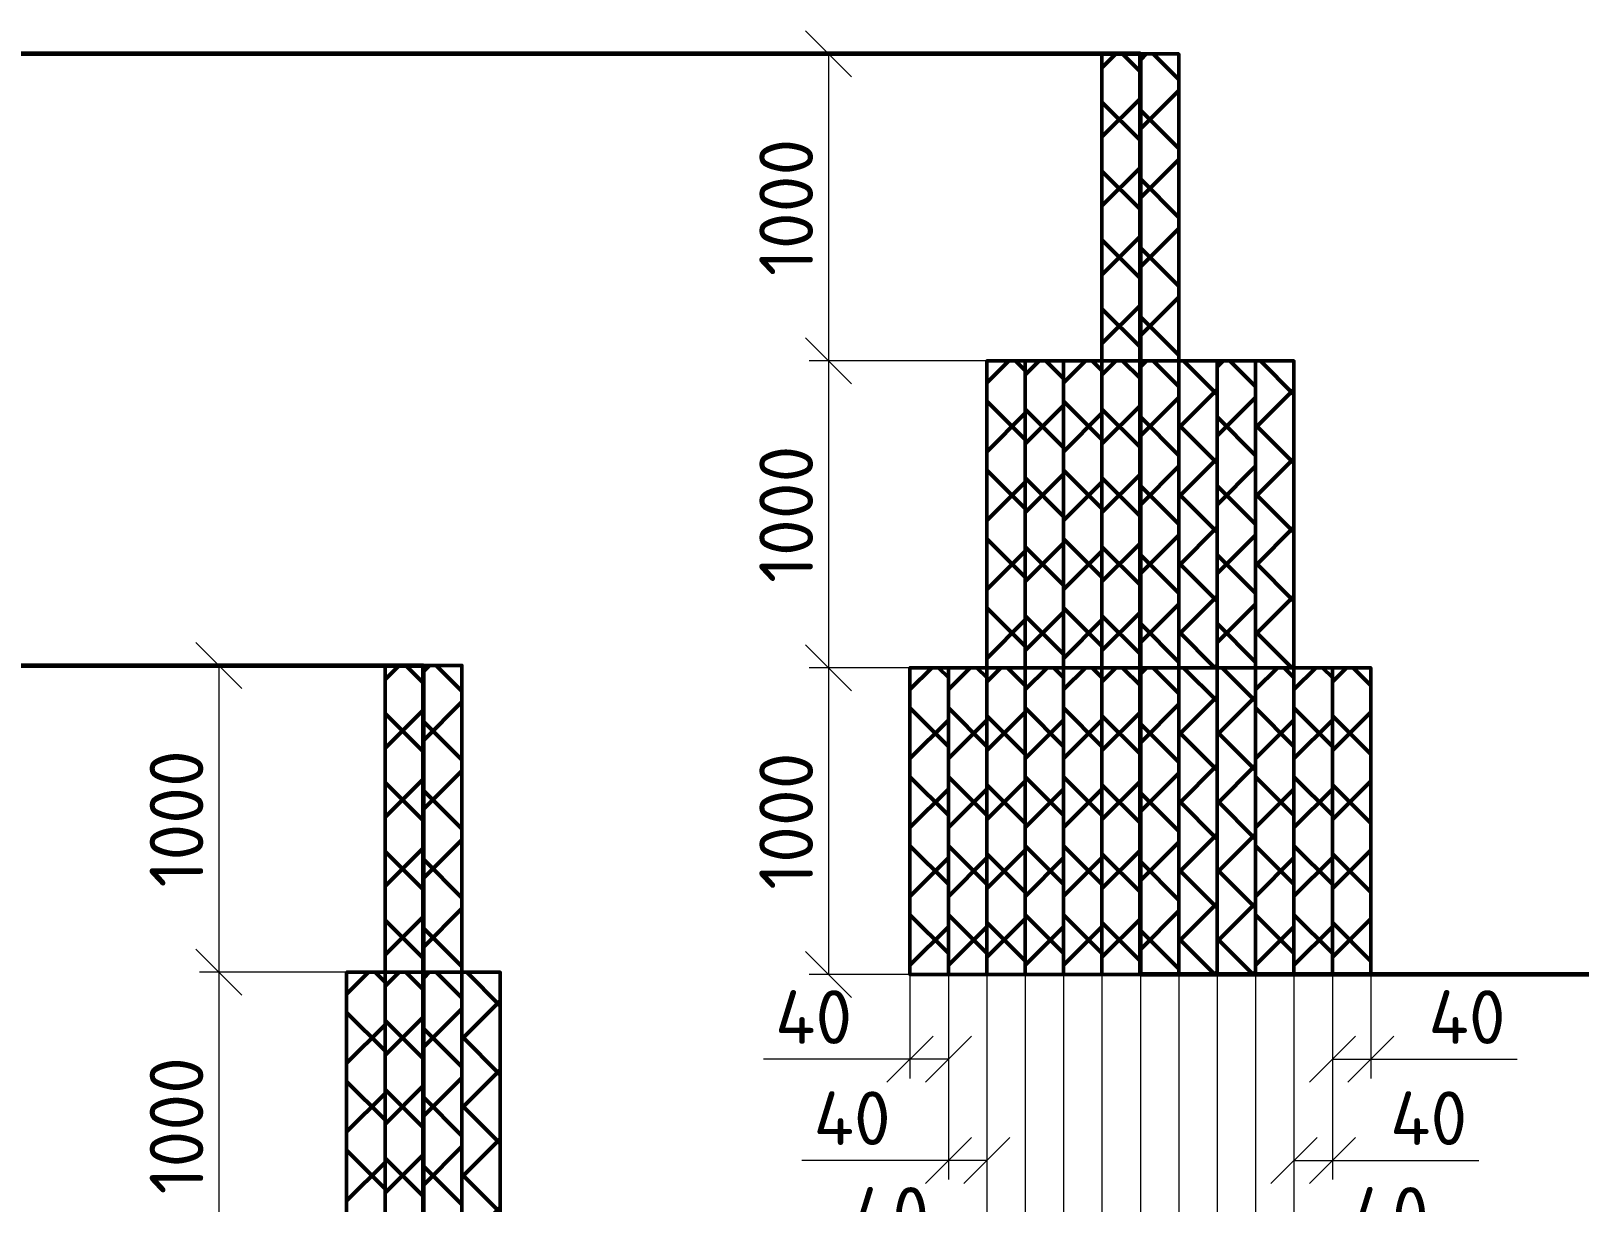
# Model space of a CAD drawing. Header units: millimetres. Extents: x 1990 to 7549, y 397 to 3825.
# Drawn here: x 5591.5 to 5692.4, y 1735 to 1811.4 of the extents above; entities that cross this region are included whole.
import ezdxf

# ---------------------------------------------------------------- set-up
doc = ezdxf.new("R2010")
doc.units = ezdxf.units.MM
doc.layers.add('12  Размер', color=7, linetype='Continuous', lineweight=20)
doc.layers.add('линии', color=250, linetype='Continuous', lineweight=50)
doc.styles.add('-ISOCPEUR-', font='isocpeur.TTF')
doc.styles.add('GOST', font='gost.shx', dxfattribs={"oblique": 15})
doc.dimstyles.new('М 1 к 20', dxfattribs={"dimtxt": 3.5, "dimasz": 3, "dimexe": 1.25, "dimexo": 0, "dimgap": 1, "dimtad": 1, "dimdec": 0, "dimlfac": 20, "dimzin": 0, "dimdsep": 46, "dimtxsty": 'GOST', "dimblk": 'OBLIQUE', "dimcen": 5, "dimclrd": 256, "dimclre": 256, "dimclrt": 256, "dimazin": 2, "dimtfac": 1, "dimtdec": 0, "dimtmove": 0, "dimatfit": 3, "dimldrblk": 'NONE', "dimfxl": 1.25, "dimtolj": 1, "dimtzin": 0, "dimlwd": -1, "dimlwe": -1, "dimarcsym": 2})
pattern_1 = [(45, (-1587.1078, 8002.3727), (-2.245064, 2.245064), []), (135, (-1587.1078, 8002.3727), (-2.245064, -2.245064), [])]
pattern_2 = [(45, (-1584.6046, 8002.3727), (-2.245064, 2.245064), []), (135, (-1584.6046, 8002.3727), (-2.245064, -2.245064), [])]
pattern_3 = [(45, (-1589.611, 8002.3727), (-2.245064, 2.245064), []), (135, (-1589.611, 8002.3727), (-2.245064, -2.245064), [])]
pattern_4 = [(45, (-1592.114, 8002.3727), (-2.245064, 2.245064), []), (135, (-1592.114, 8002.3727), (-2.245064, -2.245064), [])]
pattern_5 = [(45, (-1569.5856, 8002.3727), (-2.245064, 2.245064), []), (135, (-1569.5856, 8002.3727), (-2.245064, -2.245064), [])]

# ---------------------------------------------------------------- blocks, each defined once
blk = doc.blocks.new('_Oblique')
at = {"color": 0, "linetype": 'ByBlock', "lineweight": -2}
blk.add_line((-0.5, -0.5), (0.5, 0.5), dxfattribs=at)
blk = doc.blocks.new('*D92')
at = {"layer": '12  Размер', "transparency": 16777216}
for p, q in [((5614.09, 1750.01), (5602.51, 1750.01)), ((5603.76, 1750.01), (5603.76, 1730.01)), ((5611.58, 1730.01), (5602.51, 1730.01))]:
    blk.add_line(p, q, dxfattribs=at)
at = {"layer": 'Defpoints', "color": 0, "linetype": 'ByBlock', "lineweight": 35, "transparency": 16777216}
for p in [(5614.09, 1750.01), (5603.76, 1730.01), (5611.58, 1730.01)]:
    blk.add_point(p, dxfattribs=at)
at = {"layer": '12  Размер', "linetype": 'ByBlock', "transparency": 16777216, "xscale": 3, "yscale": 3, "zscale": 3}
for p, rotation in [((5603.76, 1750.01), 90), ((5603.76, 1730.01), 270)]:
    blk.add_blockref('_Oblique', p, dxfattribs=dict(at, rotation=rotation))
at = {"layer": '12  Размер', "linetype": 'ByBlock', "transparency": 16777216, "insert": (5601.01, 1740.01), "char_height": 3.5, "attachment_point": 5, "rotation": 90, "style": '-ISOCPEUR-'}
blk.add_mtext('\\A1;1000', dxfattribs=at)
blk = doc.blocks.new('_None')
blk = doc.blocks.new('*D93')
at = {"layer": '12  Размер', "transparency": 16777216}
for p, q in [((5611.58, 1770.01), (5602.51, 1770.01)), ((5603.76, 1770.01), (5603.76, 1750.01)), ((5614.09, 1750.01), (5602.51, 1750.01))]:
    blk.add_line(p, q, dxfattribs=at)
at = {"layer": 'Defpoints', "color": 0, "linetype": 'ByBlock', "lineweight": 35, "transparency": 16777216}
for p in [(5611.58, 1770.01), (5603.76, 1750.01), (5614.09, 1750.01)]:
    blk.add_point(p, dxfattribs=at)
at = {"layer": '12  Размер', "linetype": 'ByBlock', "transparency": 16777216, "xscale": 3, "yscale": 3, "zscale": 3}
for p, rotation in [((5603.76, 1770.01), 90), ((5603.76, 1750.01), 270)]:
    blk.add_blockref('_Oblique', p, dxfattribs=dict(at, rotation=rotation))
at = {"layer": '12  Размер', "linetype": 'ByBlock', "transparency": 16777216, "insert": (5601.01, 1760.01), "char_height": 3.5, "attachment_point": 5, "rotation": 90, "style": '-ISOCPEUR-'}
blk.add_mtext('\\A1;1000', dxfattribs=at)
blk = doc.blocks.new('*D146')
at = {"layer": '12  Размер', "transparency": 16777216}
for p, q in [((5648.82, 1769.86), (5642.25, 1769.86)), ((5643.5, 1769.86), (5643.5, 1749.86)), ((5648.82, 1749.86), (5642.25, 1749.86))]:
    blk.add_line(p, q, dxfattribs=at)
at = {"layer": 'Defpoints', "color": 0, "linetype": 'ByBlock', "lineweight": 35, "transparency": 16777216}
for p in [(5648.82, 1769.86), (5643.5, 1749.86), (5648.82, 1749.86)]:
    blk.add_point(p, dxfattribs=at)
at = {"layer": '12  Размер', "linetype": 'ByBlock', "transparency": 16777216, "xscale": 3, "yscale": 3, "zscale": 3}
for p, rotation in [((5643.5, 1769.86), 90), ((5643.5, 1749.86), 270)]:
    blk.add_blockref('_Oblique', p, dxfattribs=dict(at, rotation=rotation))
at = {"layer": '12  Размер', "linetype": 'ByBlock', "transparency": 16777216, "insert": (5640.75, 1759.86), "char_height": 3.5, "attachment_point": 5, "rotation": 90, "style": '-ISOCPEUR-'}
blk.add_mtext('\\A1;1000', dxfattribs=at)
blk = doc.blocks.new('*D147')
at = {"layer": '12  Размер', "transparency": 16777216}
for p, q in [((5653.82, 1789.86), (5642.25, 1789.86)), ((5643.5, 1789.86), (5643.5, 1769.86)), ((5651.32, 1769.86), (5642.25, 1769.86))]:
    blk.add_line(p, q, dxfattribs=at)
at = {"layer": 'Defpoints', "color": 0, "linetype": 'ByBlock', "lineweight": 35, "transparency": 16777216}
for p in [(5653.82, 1789.86), (5643.5, 1769.86), (5651.32, 1769.86)]:
    blk.add_point(p, dxfattribs=at)
at = {"layer": '12  Размер', "linetype": 'ByBlock', "transparency": 16777216, "xscale": 3, "yscale": 3, "zscale": 3}
for p, rotation in [((5643.5, 1789.86), 90), ((5643.5, 1769.86), 270)]:
    blk.add_blockref('_Oblique', p, dxfattribs=dict(at, rotation=rotation))
at = {"layer": '12  Размер', "linetype": 'ByBlock', "transparency": 16777216, "insert": (5640.75, 1779.86), "char_height": 3.5, "attachment_point": 5, "rotation": 90, "style": '-ISOCPEUR-'}
blk.add_mtext('\\A1;1000', dxfattribs=at)
blk = doc.blocks.new('*D148')
at = {"layer": '12  Размер', "transparency": 16777216}
for p, q in [((5651.32, 1809.86), (5642.25, 1809.86)), ((5643.5, 1809.86), (5643.5, 1789.86)), ((5653.82, 1789.86), (5642.25, 1789.86))]:
    blk.add_line(p, q, dxfattribs=at)
at = {"layer": 'Defpoints', "color": 0, "linetype": 'ByBlock', "lineweight": 35, "transparency": 16777216}
for p in [(5651.32, 1809.86), (5643.5, 1789.86), (5653.82, 1789.86)]:
    blk.add_point(p, dxfattribs=at)
at = {"layer": '12  Размер', "linetype": 'ByBlock', "transparency": 16777216, "xscale": 3, "yscale": 3, "zscale": 3}
for p, rotation in [((5643.5, 1809.86), 90), ((5643.5, 1789.86), 270)]:
    blk.add_blockref('_Oblique', p, dxfattribs=dict(at, rotation=rotation))
at = {"layer": '12  Размер', "linetype": 'ByBlock', "transparency": 16777216, "insert": (5640.75, 1799.86), "char_height": 3.5, "attachment_point": 5, "rotation": 90, "style": '-ISOCPEUR-'}
blk.add_mtext('\\A1;1000', dxfattribs=at)
blk = doc.blocks.new('*D155')
at = {"layer": '12  Размер', "transparency": 16777216}
for p, q in [((5666.34, 1749.86), (5666.34, 1717.49)), ((5668.84, 1734.34), (5668.84, 1717.49)), ((5666.34, 1718.74), (5668.84, 1718.74)), ((5668.84, 1718.74), (5678.39, 1718.74))]:
    blk.add_line(p, q, dxfattribs=at)
at = {"layer": 'Defpoints', "color": 0, "linetype": 'ByBlock', "lineweight": 35, "transparency": 16777216}
for p in [(5666.34, 1749.86), (5668.84, 1734.34), (5668.84, 1718.74)]:
    blk.add_point(p, dxfattribs=at)
at = {"layer": '12  Размер', "linetype": 'ByBlock', "transparency": 16777216, "xscale": 3, "yscale": 3, "zscale": 3, "rotation": 180}
blk.add_blockref('_Oblique', (5666.34, 1718.74), dxfattribs=at)
at = {"layer": '12  Размер', "linetype": 'ByBlock', "transparency": 16777216, "xscale": 3, "yscale": 3, "zscale": 3}
blk.add_blockref('_Oblique', (5668.84, 1718.74), dxfattribs=at)
at = {"layer": '12  Размер', "linetype": 'ByBlock', "transparency": 16777216, "insert": (5675.12, 1721.49), "char_height": 3.5, "attachment_point": 5, "style": '-ISOCPEUR-'}
blk.add_mtext('\\A1;40', dxfattribs=at)
blk = doc.blocks.new('*D156')
at = {"layer": '12  Размер', "transparency": 16777216}
for p, q in [((5668.84, 1749.86), (5668.84, 1723.78)), ((5671.35, 1734.34), (5671.35, 1723.78)), ((5668.84, 1725.03), (5671.35, 1725.03)), ((5671.35, 1725.03), (5680.9, 1725.03))]:
    blk.add_line(p, q, dxfattribs=at)
at = {"layer": 'Defpoints', "color": 0, "linetype": 'ByBlock', "lineweight": 35, "transparency": 16777216}
for p in [(5668.84, 1749.86), (5671.35, 1734.34), (5671.35, 1725.03)]:
    blk.add_point(p, dxfattribs=at)
at = {"layer": '12  Размер', "linetype": 'ByBlock', "transparency": 16777216, "xscale": 3, "yscale": 3, "zscale": 3, "rotation": 180}
blk.add_blockref('_Oblique', (5668.84, 1725.03), dxfattribs=at)
at = {"layer": '12  Размер', "linetype": 'ByBlock', "transparency": 16777216, "xscale": 3, "yscale": 3, "zscale": 3}
blk.add_blockref('_Oblique', (5671.35, 1725.03), dxfattribs=at)
at = {"layer": '12  Размер', "linetype": 'ByBlock', "transparency": 16777216, "insert": (5677.62, 1727.78), "char_height": 3.5, "attachment_point": 5, "style": '-ISOCPEUR-'}
blk.add_mtext('\\A1;40', dxfattribs=at)
blk = doc.blocks.new('*D157')
at = {"layer": '12  Размер', "transparency": 16777216}
for p, q in [((5671.35, 1749.86), (5671.35, 1730.26)), ((5673.85, 1749.86), (5673.85, 1730.26)), ((5671.35, 1731.51), (5673.85, 1731.51)), ((5673.85, 1731.51), (5683.4, 1731.51))]:
    blk.add_line(p, q, dxfattribs=at)
at = {"layer": 'Defpoints', "color": 0, "linetype": 'ByBlock', "lineweight": 35, "transparency": 16777216}
for p in [(5671.35, 1749.86), (5673.85, 1749.86), (5671.35, 1731.51)]:
    blk.add_point(p, dxfattribs=at)
at = {"layer": '12  Размер', "linetype": 'ByBlock', "transparency": 16777216, "xscale": 3, "yscale": 3, "zscale": 3, "rotation": 180}
blk.add_blockref('_Oblique', (5671.35, 1731.51), dxfattribs=at)
at = {"layer": '12  Размер', "linetype": 'ByBlock', "transparency": 16777216, "xscale": 3, "yscale": 3, "zscale": 3}
blk.add_blockref('_Oblique', (5673.85, 1731.51), dxfattribs=at)
at = {"layer": '12  Размер', "linetype": 'ByBlock', "transparency": 16777216, "insert": (5680.12, 1734.26), "char_height": 3.5, "attachment_point": 5, "style": '-ISOCPEUR-'}
blk.add_mtext('\\A1;40', dxfattribs=at)
blk = doc.blocks.new('*D158')
at = {"layer": '12  Размер', "transparency": 16777216}
for p, q in [((5676.35, 1749.86), (5676.35, 1743.09)), ((5678.85, 1749.86), (5678.85, 1743.09)), ((5676.35, 1744.34), (5678.85, 1744.34)), ((5678.85, 1744.34), (5688.4, 1744.34))]:
    blk.add_line(p, q, dxfattribs=at)
at = {"layer": 'Defpoints', "color": 0, "linetype": 'ByBlock', "lineweight": 35, "transparency": 16777216}
for p in [(5676.35, 1749.86), (5678.85, 1749.86), (5676.35, 1744.34)]:
    blk.add_point(p, dxfattribs=at)
at = {"layer": '12  Размер', "linetype": 'ByBlock', "transparency": 16777216, "xscale": 3, "yscale": 3, "zscale": 3, "rotation": 180}
blk.add_blockref('_Oblique', (5676.35, 1744.34), dxfattribs=at)
at = {"layer": '12  Размер', "linetype": 'ByBlock', "transparency": 16777216, "xscale": 3, "yscale": 3, "zscale": 3}
blk.add_blockref('_Oblique', (5678.85, 1744.34), dxfattribs=at)
at = {"layer": '12  Размер', "linetype": 'ByBlock', "transparency": 16777216, "insert": (5685.13, 1747.09), "char_height": 3.5, "attachment_point": 5, "style": '-ISOCPEUR-'}
blk.add_mtext('\\A1;40', dxfattribs=at)
blk = doc.blocks.new('*D159')
at = {"layer": '12  Размер', "transparency": 16777216}
for p, q in [((5673.85, 1743.27), (5673.85, 1736.5)), ((5676.35, 1743.09), (5676.35, 1736.5)), ((5673.85, 1737.75), (5676.35, 1737.75)), ((5676.35, 1737.75), (5685.9, 1737.75))]:
    blk.add_line(p, q, dxfattribs=at)
at = {"layer": 'Defpoints', "color": 0, "linetype": 'ByBlock', "lineweight": 35, "transparency": 16777216}
for p in [(5673.85, 1743.27), (5676.35, 1743.09), (5673.85, 1737.75)]:
    blk.add_point(p, dxfattribs=at)
at = {"layer": '12  Размер', "linetype": 'ByBlock', "transparency": 16777216, "xscale": 3, "yscale": 3, "zscale": 3, "rotation": 180}
blk.add_blockref('_Oblique', (5673.85, 1737.75), dxfattribs=at)
at = {"layer": '12  Размер', "linetype": 'ByBlock', "transparency": 16777216, "xscale": 3, "yscale": 3, "zscale": 3}
blk.add_blockref('_Oblique', (5676.35, 1737.75), dxfattribs=at)
at = {"layer": '12  Размер', "linetype": 'ByBlock', "transparency": 16777216, "insert": (5682.63, 1740.5), "char_height": 3.5, "attachment_point": 5, "style": '-ISOCPEUR-'}
blk.add_mtext('\\A1;40', dxfattribs=at)
blk = doc.blocks.new('*D160')
at = {"layer": '12  Размер', "transparency": 16777216}
for p, q in [((5663.84, 1749.86), (5663.84, 1712.16)), ((5666.34, 1749.86), (5666.34, 1712.16)), ((5663.84, 1713.41), (5666.34, 1713.41)), ((5666.34, 1713.41), (5676.68, 1713.41))]:
    blk.add_line(p, q, dxfattribs=at)
at = {"layer": 'Defpoints', "color": 0, "linetype": 'ByBlock', "lineweight": 35, "transparency": 16777216}
for p in [(5663.84, 1749.86), (5666.34, 1749.86), (5663.84, 1713.41)]:
    blk.add_point(p, dxfattribs=at)
at = {"layer": '12  Размер', "linetype": 'ByBlock', "transparency": 16777216, "xscale": 3, "yscale": 3, "zscale": 3, "rotation": 180}
blk.add_blockref('_Oblique', (5663.84, 1713.41), dxfattribs=at)
at = {"layer": '12  Размер', "linetype": 'ByBlock', "transparency": 16777216, "xscale": 3, "yscale": 3, "zscale": 3}
blk.add_blockref('_Oblique', (5666.34, 1713.41), dxfattribs=at)
at = {"layer": '12  Размер', "linetype": 'ByBlock', "transparency": 16777216, "insert": (5673.41, 1716.16), "char_height": 3.5, "attachment_point": 5, "style": '-ISOCPEUR-'}
blk.add_mtext('\\A1;40', dxfattribs=at)
blk = doc.blocks.new('*D149')
at = {"layer": '12  Размер', "transparency": 16777216}
for p, q in [((5661.33, 1749.86), (5661.33, 1717.49)), ((5658.83, 1734.34), (5658.83, 1717.49)), ((5658.83, 1718.74), (5649.28, 1718.74)), ((5661.33, 1718.74), (5658.83, 1718.74))]:
    blk.add_line(p, q, dxfattribs=at)
at = {"layer": 'Defpoints', "color": 0, "linetype": 'ByBlock', "lineweight": 35, "transparency": 16777216}
for p in [(5661.33, 1749.86), (5658.83, 1734.34), (5658.83, 1718.74)]:
    blk.add_point(p, dxfattribs=at)
at = {"layer": '12  Размер', "linetype": 'ByBlock', "transparency": 16777216, "xscale": 3, "yscale": 3, "zscale": 3, "rotation": 180}
blk.add_blockref('_Oblique', (5658.83, 1718.74), dxfattribs=at)
at = {"layer": '12  Размер', "linetype": 'ByBlock', "transparency": 16777216, "xscale": 3, "yscale": 3, "zscale": 3}
blk.add_blockref('_Oblique', (5661.33, 1718.74), dxfattribs=at)
at = {"layer": '12  Размер', "linetype": 'ByBlock', "transparency": 16777216, "insert": (5652.55, 1721.49), "char_height": 3.5, "attachment_point": 5, "style": '-ISOCPEUR-'}
blk.add_mtext('\\A1;40', dxfattribs=at)
blk = doc.blocks.new('*D150')
at = {"layer": '12  Размер', "transparency": 16777216}
for p, q in [((5658.83, 1749.86), (5658.83, 1723.78)), ((5656.33, 1734.34), (5656.33, 1723.78)), ((5656.33, 1725.03), (5646.78, 1725.03)), ((5658.83, 1725.03), (5656.33, 1725.03))]:
    blk.add_line(p, q, dxfattribs=at)
at = {"layer": 'Defpoints', "color": 0, "linetype": 'ByBlock', "lineweight": 35, "transparency": 16777216}
for p in [(5658.83, 1749.86), (5656.33, 1734.34), (5656.33, 1725.03)]:
    blk.add_point(p, dxfattribs=at)
at = {"layer": '12  Размер', "linetype": 'ByBlock', "transparency": 16777216, "xscale": 3, "yscale": 3, "zscale": 3, "rotation": 180}
blk.add_blockref('_Oblique', (5656.33, 1725.03), dxfattribs=at)
at = {"layer": '12  Размер', "linetype": 'ByBlock', "transparency": 16777216, "xscale": 3, "yscale": 3, "zscale": 3}
blk.add_blockref('_Oblique', (5658.83, 1725.03), dxfattribs=at)
at = {"layer": '12  Размер', "linetype": 'ByBlock', "transparency": 16777216, "insert": (5650.05, 1727.78), "char_height": 3.5, "attachment_point": 5, "style": '-ISOCPEUR-'}
blk.add_mtext('\\A1;40', dxfattribs=at)
blk = doc.blocks.new('*D151')
at = {"layer": '12  Размер', "transparency": 16777216}
for p, q in [((5653.82, 1749.86), (5653.82, 1730.26)), ((5656.33, 1749.86), (5656.33, 1730.26)), ((5653.82, 1731.51), (5644.27, 1731.51)), ((5656.33, 1731.51), (5653.82, 1731.51))]:
    blk.add_line(p, q, dxfattribs=at)
at = {"layer": 'Defpoints', "color": 0, "linetype": 'ByBlock', "lineweight": 35, "transparency": 16777216}
for p in [(5653.82, 1749.86), (5656.33, 1749.86), (5656.33, 1731.51)]:
    blk.add_point(p, dxfattribs=at)
at = {"layer": '12  Размер', "linetype": 'ByBlock', "transparency": 16777216, "xscale": 3, "yscale": 3, "zscale": 3, "rotation": 180}
blk.add_blockref('_Oblique', (5653.82, 1731.51), dxfattribs=at)
at = {"layer": '12  Размер', "linetype": 'ByBlock', "transparency": 16777216, "xscale": 3, "yscale": 3, "zscale": 3}
blk.add_blockref('_Oblique', (5656.33, 1731.51), dxfattribs=at)
at = {"layer": '12  Размер', "linetype": 'ByBlock', "transparency": 16777216, "insert": (5647.55, 1734.26), "char_height": 3.5, "attachment_point": 5, "style": '-ISOCPEUR-'}
blk.add_mtext('\\A1;40', dxfattribs=at)
blk = doc.blocks.new('*D152')
at = {"layer": '12  Размер', "transparency": 16777216}
for p, q in [((5648.82, 1749.86), (5648.82, 1743.09)), ((5651.32, 1749.86), (5651.32, 1743.09)), ((5648.82, 1744.34), (5639.27, 1744.34)), ((5651.32, 1744.34), (5648.82, 1744.34))]:
    blk.add_line(p, q, dxfattribs=at)
at = {"layer": 'Defpoints', "color": 0, "linetype": 'ByBlock', "lineweight": 35, "transparency": 16777216}
for p in [(5648.82, 1749.86), (5651.32, 1749.86), (5651.32, 1744.34)]:
    blk.add_point(p, dxfattribs=at)
at = {"layer": '12  Размер', "linetype": 'ByBlock', "transparency": 16777216, "xscale": 3, "yscale": 3, "zscale": 3, "rotation": 180}
blk.add_blockref('_Oblique', (5648.82, 1744.34), dxfattribs=at)
at = {"layer": '12  Размер', "linetype": 'ByBlock', "transparency": 16777216, "xscale": 3, "yscale": 3, "zscale": 3}
blk.add_blockref('_Oblique', (5651.32, 1744.34), dxfattribs=at)
at = {"layer": '12  Размер', "linetype": 'ByBlock', "transparency": 16777216, "insert": (5642.54, 1747.09), "char_height": 3.5, "attachment_point": 5, "style": '-ISOCPEUR-'}
blk.add_mtext('\\A1;40', dxfattribs=at)
blk = doc.blocks.new('*D153')
at = {"layer": '12  Размер', "transparency": 16777216}
for p, q in [((5651.32, 1743.09), (5651.32, 1736.5)), ((5653.82, 1743.27), (5653.82, 1736.5)), ((5651.32, 1737.75), (5641.77, 1737.75)), ((5653.82, 1737.75), (5651.32, 1737.75))]:
    blk.add_line(p, q, dxfattribs=at)
at = {"layer": 'Defpoints', "color": 0, "linetype": 'ByBlock', "lineweight": 35, "transparency": 16777216}
for p in [(5651.32, 1743.09), (5653.82, 1743.27), (5653.82, 1737.75)]:
    blk.add_point(p, dxfattribs=at)
at = {"layer": '12  Размер', "linetype": 'ByBlock', "transparency": 16777216, "xscale": 3, "yscale": 3, "zscale": 3, "rotation": 180}
blk.add_blockref('_Oblique', (5651.32, 1737.75), dxfattribs=at)
at = {"layer": '12  Размер', "linetype": 'ByBlock', "transparency": 16777216, "xscale": 3, "yscale": 3, "zscale": 3}
blk.add_blockref('_Oblique', (5653.82, 1737.75), dxfattribs=at)
at = {"layer": '12  Размер', "linetype": 'ByBlock', "transparency": 16777216, "insert": (5645.05, 1740.5), "char_height": 3.5, "attachment_point": 5, "style": '-ISOCPEUR-'}
blk.add_mtext('\\A1;40', dxfattribs=at)
blk = doc.blocks.new('*D154')
at = {"layer": '12  Размер', "transparency": 16777216}
for p, q in [((5661.33, 1749.86), (5661.33, 1712.16)), ((5663.84, 1749.86), (5663.84, 1712.16)), ((5661.33, 1713.41), (5650.99, 1713.41)), ((5663.84, 1713.41), (5661.33, 1713.41))]:
    blk.add_line(p, q, dxfattribs=at)
at = {"layer": 'Defpoints', "color": 0, "linetype": 'ByBlock', "lineweight": 35, "transparency": 16777216}
for p in [(5661.33, 1749.86), (5663.84, 1749.86), (5663.84, 1713.41)]:
    blk.add_point(p, dxfattribs=at)
at = {"layer": '12  Размер', "linetype": 'ByBlock', "transparency": 16777216, "xscale": 3, "yscale": 3, "zscale": 3, "rotation": 180}
blk.add_blockref('_Oblique', (5661.33, 1713.41), dxfattribs=at)
at = {"layer": '12  Размер', "linetype": 'ByBlock', "transparency": 16777216, "xscale": 3, "yscale": 3, "zscale": 3}
blk.add_blockref('_Oblique', (5663.84, 1713.41), dxfattribs=at)
at = {"layer": '12  Размер', "linetype": 'ByBlock', "transparency": 16777216, "insert": (5654.26, 1716.16), "char_height": 3.5, "attachment_point": 5, "style": '-ISOCPEUR-'}
blk.add_mtext('\\A1;40', dxfattribs=at)

msp = doc.modelspace()

# ---------------------------------------------------------------- hatches: boundary and pattern name
at = {"layer": 'линии', "lineweight": 50, "true_color": 0x000000}
h = msp.add_hatch(dxfattribs=at)
h.set_pattern_fill('ANSI37', color=18)
h.set_pattern_definition([(45, (-1584.6046, 8042.3727), (-2.245064, 2.245064), []), (135, (-1584.6046, 8042.3727), (-2.245064, -2.245064), [])])
h.paths.add_polyline_path([(5661.333, 1809.859), (5663.836, 1809.859), (5663.836, 1789.859), (5661.333, 1789.859)])
h = msp.add_hatch(dxfattribs=at)
h.set_pattern_fill('ANSI37', color=18)
h.set_pattern_definition([(45, (-1587.1078, 8042.3727), (-2.245064, 2.245064), []), (135, (-1587.1078, 8042.3727), (-2.245064, -2.245064), [])])
h.paths.add_polyline_path([(5663.836, 1809.859), (5666.339, 1809.859), (5666.339, 1789.859), (5663.836, 1789.859)])
h = msp.add_hatch(dxfattribs=at)
h.set_pattern_fill('ANSI37', color=18)
h.set_pattern_definition([(45, (-1587.1078, 8022.3727), (-2.245064, 2.245064), []), (135, (-1587.1078, 8022.3727), (-2.245064, -2.245064), [])])
h.paths.add_polyline_path([(5653.823, 1789.859), (5656.326, 1789.859), (5656.326, 1769.859), (5653.823, 1769.859)])
h = msp.add_hatch(dxfattribs=at)
h.set_pattern_fill('ANSI37', color=18)
h.set_pattern_definition([(45, (-1589.611, 8022.3727), (-2.245064, 2.245064), []), (135, (-1589.611, 8022.3727), (-2.245064, -2.245064), [])])
h.paths.add_polyline_path([(5656.326, 1789.859), (5658.83, 1789.859), (5658.83, 1769.859), (5656.326, 1769.859)])
h = msp.add_hatch(dxfattribs=at)
h.set_pattern_fill('ANSI37', color=18)
h.set_pattern_definition([(45, (-1582.1014, 8022.3727), (-2.245064, 2.245064), []), (135, (-1582.1014, 8022.3727), (-2.245064, -2.245064), [])])
h.paths.add_polyline_path([(5658.83, 1789.859), (5661.333, 1789.859), (5661.333, 1769.859), (5658.83, 1769.859)])
h = msp.add_hatch(dxfattribs=at)
h.set_pattern_fill('ANSI37', color=18)
h.set_pattern_definition([(45, (-1584.6046, 8022.3727), (-2.245064, 2.245064), []), (135, (-1584.6046, 8022.3727), (-2.245064, -2.245064), [])])
h.paths.add_polyline_path([(5661.333, 1789.859), (5663.836, 1789.859), (5663.836, 1769.859), (5661.333, 1769.859)])
h = msp.add_hatch(dxfattribs=at)
h.set_pattern_fill('ANSI37', color=18)
h.set_pattern_definition([(45, (-1587.1078, 8022.3727), (-2.245064, 2.245064), []), (135, (-1587.1078, 8022.3727), (-2.245064, -2.245064), [])])
h.paths.add_polyline_path([(5663.836, 1789.859), (5666.339, 1789.859), (5666.339, 1769.859), (5663.836, 1769.859)])
h = msp.add_hatch(dxfattribs=at)
h.set_pattern_fill('ANSI37', color=18)
h.set_pattern_definition([(45, (-1589.611, 8022.3727), (-2.245064, 2.245064), []), (135, (-1589.611, 8022.3727), (-2.245064, -2.245064), [])])
h.paths.add_polyline_path([(5666.339, 1789.859), (5668.842, 1789.859), (5668.842, 1769.859), (5666.339, 1769.859)])
h = msp.add_hatch(dxfattribs=at)
h.set_pattern_fill('ANSI37', color=18)
h.set_pattern_definition([(45, (-1582.1014, 8022.3727), (-2.245064, 2.245064), []), (135, (-1582.1014, 8022.3727), (-2.245064, -2.245064), [])])
h.paths.add_polyline_path([(5668.842, 1789.859), (5671.345, 1789.859), (5671.345, 1769.859), (5668.842, 1769.859)])
h = msp.add_hatch(dxfattribs=at)
h.set_pattern_fill('ANSI37', color=18)
h.set_pattern_definition([(45, (-1584.6046, 8022.3727), (-2.245064, 2.245064), []), (135, (-1584.6046, 8022.3727), (-2.245064, -2.245064), [])])
h.paths.add_polyline_path([(5671.345, 1789.859), (5673.849, 1789.859), (5673.849, 1769.859), (5671.345, 1769.859)])
h = msp.add_hatch(dxfattribs=at)
h.set_pattern_fill('ANSI37', color=18)
h.set_pattern_definition([(45, (-1631.335, 8002.5247), (-2.245064, 2.245064), []), (135, (-1631.335, 8002.5247), (-2.245064, -2.245064), [])])
h.paths.add_polyline_path([(5614.602, 1770.011), (5617.105, 1770.011), (5617.105, 1750.011), (5614.602, 1750.011)])
h = msp.add_hatch(dxfattribs=at)
h.set_pattern_fill('ANSI37', color=18)
h.set_pattern_definition([(45, (-1633.8383, 8002.5247), (-2.245064, 2.245064), []), (135, (-1633.8383, 8002.5247), (-2.245064, -2.245064), [])])
h.paths.add_polyline_path([(5617.105, 1770.011), (5619.609, 1770.011), (5619.609, 1750.011), (5617.105, 1750.011)])
h = msp.add_hatch(dxfattribs=at)
h.set_pattern_fill('ANSI37', color=18)
h.set_pattern_definition(pattern_4)
h.paths.add_polyline_path([(5648.817, 1769.859), (5651.32, 1769.859), (5651.32, 1749.859), (5648.817, 1749.859)])
h = msp.add_hatch(dxfattribs=at)
h.set_pattern_fill('ANSI37', color=18)
h.set_pattern_definition(pattern_3)
h.paths.add_polyline_path([(5651.32, 1769.859), (5653.823, 1769.859), (5653.823, 1749.859), (5651.32, 1749.859)])
h = msp.add_hatch(dxfattribs=at)
h.set_pattern_fill('ANSI37', color=18)
h.set_pattern_definition(pattern_4)
h.paths.add_polyline_path([(5653.823, 1769.859), (5656.326, 1769.859), (5656.326, 1749.859), (5653.823, 1749.859)])
h = msp.add_hatch(dxfattribs=at)
h.set_pattern_fill('ANSI37', color=18)
h.set_pattern_definition(pattern_2)
h.paths.add_polyline_path([(5656.326, 1769.859), (5658.83, 1769.859), (5658.83, 1749.859), (5656.326, 1749.859)])
h = msp.add_hatch(dxfattribs=at)
h.set_pattern_fill('ANSI37', color=18)
h.set_pattern_definition([(45, (-1582.1014, 8002.3727), (-2.245064, 2.245064), []), (135, (-1582.1014, 8002.3727), (-2.245064, -2.245064), [])])
h.paths.add_polyline_path([(5658.83, 1769.859), (5661.333, 1769.859), (5661.333, 1749.859), (5658.83, 1749.859)])
h = msp.add_hatch(dxfattribs=at)
h.set_pattern_fill('ANSI37', color=18)
h.set_pattern_definition(pattern_2)
h.paths.add_polyline_path([(5661.333, 1769.859), (5663.836, 1769.859), (5663.836, 1749.859), (5661.333, 1749.859)])
h = msp.add_hatch(dxfattribs=at)
h.set_pattern_fill('ANSI37', color=18)
h.set_pattern_definition(pattern_1)
h.paths.add_polyline_path([(5663.836, 1769.859), (5666.339, 1769.859), (5666.339, 1749.859), (5663.836, 1749.859)])
h = msp.add_hatch(dxfattribs=at)
h.set_pattern_fill('ANSI37', color=18)
h.set_pattern_definition(pattern_3)
h.paths.add_polyline_path([(5666.339, 1769.859), (5668.842, 1769.859), (5668.842, 1749.859), (5666.339, 1749.859)])
h = msp.add_hatch(dxfattribs=at)
h.set_pattern_fill('ANSI37', color=18)
h.set_pattern_definition(pattern_1)
h.paths.add_polyline_path([(5668.842, 1769.859), (5671.345, 1769.859), (5671.345, 1749.859), (5668.842, 1749.859)])
h = msp.add_hatch(dxfattribs=at)
h.set_pattern_fill('ANSI37', color=18)
h.set_pattern_definition(pattern_5)
h.paths.add_polyline_path([(5671.345, 1769.859), (5673.849, 1769.859), (5673.849, 1749.859), (5671.345, 1749.859)])
h = msp.add_hatch(dxfattribs=at)
h.set_pattern_fill('ANSI37', color=18)
h.set_pattern_definition([(45, (-1567.0824, 8002.3727), (-2.245064, 2.245064), []), (135, (-1567.0824, 8002.3727), (-2.245064, -2.245064), [])])
h.paths.add_polyline_path([(5673.849, 1769.859), (5676.352, 1769.859), (5676.352, 1749.859), (5673.849, 1749.859)])
h = msp.add_hatch(dxfattribs=at)
h.set_pattern_fill('ANSI37', color=18)
h.set_pattern_definition(pattern_5)
h.paths.add_polyline_path([(5676.352, 1769.859), (5678.855, 1769.859), (5678.855, 1749.859), (5676.352, 1749.859)])
h = msp.add_hatch(dxfattribs=at)
h.set_pattern_fill('ANSI37', color=18)
h.set_pattern_definition([(45, (-1628.832, 7982.5247), (-2.245064, 2.245064), []), (135, (-1628.832, 7982.5247), (-2.245064, -2.245064), [])])
h.paths.add_polyline_path([(5612.099, 1750.011), (5614.602, 1750.011), (5614.602, 1730.011), (5612.099, 1730.011)])
h = msp.add_hatch(dxfattribs=at)
h.set_pattern_fill('ANSI37', color=18)
h.set_pattern_definition([(45, (-1631.335, 7982.5247), (-2.245064, 2.245064), []), (135, (-1631.335, 7982.5247), (-2.245064, -2.245064), [])])
h.paths.add_polyline_path([(5614.602, 1750.011), (5617.105, 1750.011), (5617.105, 1730.011), (5614.602, 1730.011)])
h = msp.add_hatch(dxfattribs=at)
h.set_pattern_fill('ANSI37', color=18)
h.set_pattern_definition([(45, (-1633.8383, 7982.5247), (-2.245064, 2.245064), []), (135, (-1633.8383, 7982.5247), (-2.245064, -2.245064), [])])
h.paths.add_polyline_path([(5617.105, 1750.011), (5619.609, 1750.011), (5619.609, 1730.011), (5617.105, 1730.011)])
h = msp.add_hatch(dxfattribs=at)
h.set_pattern_fill('ANSI37', color=18)
h.set_pattern_definition([(45, (-1636.3415, 7982.5247), (-2.245064, 2.245064), []), (135, (-1636.3415, 7982.5247), (-2.245064, -2.245064), [])])
h.paths.add_polyline_path([(5619.609, 1750.011), (5622.112, 1750.011), (5622.112, 1730.011), (5619.609, 1730.011)])

# ---------------------------------------------------------------- linework, layer by layer
at = {"lineweight": 60}
for p, q in [((5663.836, 1809.859), (5523.945, 1809.859)), ((5663.836, 1749.859), (5663.836, 1809.859)), ((5568.478, 1770.011), (5617.105, 1770.011)), ((5617.105, 1710.011), (5617.105, 1770.011)), ((5705.186, 1749.859), (5663.836, 1749.859))]:
    msp.add_line(p, q, dxfattribs=at)
for p, q in [((5656.326, 1789.859), (5656.326, 1769.859)), ((5661.333, 1789.859), (5661.333, 1769.859)), ((5648.817, 1769.859), (5648.817, 1749.859)), ((5651.32, 1769.859), (5651.32, 1749.859)), ((5653.823, 1769.859), (5653.823, 1749.859)), ((5656.326, 1769.859), (5656.326, 1749.859)), ((5658.83, 1769.859), (5658.83, 1749.859)), ((5661.333, 1769.859), (5661.333, 1749.859)), ((5673.849, 1769.859), (5673.849, 1749.859)), ((5676.352, 1769.859), (5676.352, 1749.859)), ((5614.602, 1750.011), (5614.602, 1730.011))]:
    msp.add_line(p, q)
at = {"layer": 'линии', "color": 18, "lineweight": 50, "true_color": 0x000000}
for points in [[(5663.836, 1789.859), (5661.333, 1789.859), (5661.333, 1809.859), (5663.836, 1809.859)], [(5666.339, 1789.859), (5663.836, 1789.859), (5663.836, 1809.859), (5666.339, 1809.859)], [(5656.326, 1769.859), (5653.823, 1769.859), (5653.823, 1789.859), (5656.326, 1789.859)], [(5658.83, 1769.859), (5656.326, 1769.859), (5656.326, 1789.859), (5658.83, 1789.859)], [(5661.333, 1769.859), (5658.83, 1769.859), (5658.83, 1789.859), (5661.333, 1789.859)], [(5663.836, 1769.859), (5661.333, 1769.859), (5661.333, 1789.859), (5663.836, 1789.859)], [(5666.339, 1769.859), (5663.836, 1769.859), (5663.836, 1789.859), (5666.339, 1789.859)], [(5668.842, 1769.859), (5666.339, 1769.859), (5666.339, 1789.859), (5668.842, 1789.859)], [(5671.345, 1769.859), (5668.842, 1769.859), (5668.842, 1789.859), (5671.345, 1789.859)], [(5673.849, 1769.859), (5671.345, 1769.859), (5671.345, 1789.859), (5673.849, 1789.859)], [(5617.105, 1750.011), (5614.602, 1750.011), (5614.602, 1770.011), (5617.105, 1770.011)], [(5619.609, 1750.011), (5617.105, 1750.011), (5617.105, 1770.011), (5619.609, 1770.011)], [(5651.32, 1749.859), (5648.817, 1749.859), (5648.817, 1769.859), (5651.32, 1769.859)], [(5653.823, 1749.859), (5651.32, 1749.859), (5651.32, 1769.859), (5653.823, 1769.859)], [(5656.326, 1749.859), (5653.823, 1749.859), (5653.823, 1769.859), (5656.326, 1769.859)], [(5658.83, 1749.859), (5656.326, 1749.859), (5656.326, 1769.859), (5658.83, 1769.859)], [(5661.333, 1749.859), (5658.83, 1749.859), (5658.83, 1769.859), (5661.333, 1769.859)], [(5663.836, 1749.859), (5661.333, 1749.859), (5661.333, 1769.859), (5663.836, 1769.859)], [(5666.339, 1749.859), (5663.836, 1749.859), (5663.836, 1769.859), (5666.339, 1769.859)], [(5668.842, 1749.859), (5666.339, 1749.859), (5666.339, 1769.859), (5668.842, 1769.859)], [(5671.345, 1749.859), (5668.842, 1749.859), (5668.842, 1769.859), (5671.345, 1769.859)], [(5673.849, 1749.859), (5671.345, 1749.859), (5671.345, 1769.859), (5673.849, 1769.859)], [(5676.352, 1749.859), (5673.849, 1749.859), (5673.849, 1769.859), (5676.352, 1769.859)], [(5678.855, 1749.859), (5676.352, 1749.859), (5676.352, 1769.859), (5678.855, 1769.859)], [(5614.602, 1730.011), (5612.099, 1730.011), (5612.099, 1750.011), (5614.602, 1750.011)], [(5617.105, 1730.011), (5614.602, 1730.011), (5614.602, 1750.011), (5617.105, 1750.011)], [(5619.609, 1730.011), (5617.105, 1730.011), (5617.105, 1750.011), (5619.609, 1750.011)], [(5622.112, 1730.011), (5619.609, 1730.011), (5619.609, 1750.011), (5622.112, 1750.011)]]:
    msp.add_lwpolyline(points, close=True, dxfattribs=at)

# ---------------------------------------------------------------- dimensions: what is measured, and where the dimension line sits
at = {"layer": '12  Размер', "linetype": 'ByBlock'}
for base, p1, p2, angle, text, picture, middle in [((5643.498, 1789.859), (5651.32, 1809.859), (5653.823, 1789.859), 90, '1000', '*D148', (5640.748, 1799.859)), ((5643.498, 1769.859), (5653.823, 1789.859), (5651.32, 1769.859), 90, '1000', '*D147', (5640.748, 1779.859)), ((5603.763, 1750.011), (5611.585, 1770.011), (5614.088, 1750.011), 90, '1000', '*D93', (5601.013, 1760.011)), ((5643.498, 1749.859), (5648.817, 1769.859), (5648.817, 1749.859), 90, '1000', '*D146', (5640.748, 1759.859)), ((5603.763, 1730.011), (5614.088, 1750.011), (5611.585, 1730.011), 90, '1000', '*D92', (5601.013, 1740.011)), ((5656.326, 1725.029), (5658.83, 1749.859), (5656.326, 1734.336), 180, '40', '*D150', (5650.051, 1727.779)), ((5668.842, 1718.745), (5666.339, 1749.859), (5668.842, 1734.336), 180, '40', '*D155', (5675.117, 1721.495))]:
    dim = msp.add_linear_dim(base=base, p1=p1, p2=p2, angle=angle, text=text, dimstyle='М 1 к 20', override={"dimtxsty": '-ISOCPEUR-'}, dxfattribs=at)
    dim.commit()
    dim.dimension.update_dxf_attribs({"geometry": picture, "text_midpoint": middle})
for base, p1, p2, angle, picture, middle, dimtype in [((5651.32, 1744.344), (5648.817, 1749.859), (5651.32, 1749.859), 180, '*D152', (5642.542, 1744.344), 160), ((5656.326, 1731.509), (5653.823, 1749.859), (5656.326, 1749.859), 180, '*D151', (5647.548, 1731.509), 160), ((5663.836, 1713.413), (5661.333, 1749.859), (5663.836, 1749.859), 0, '*D154', (5654.264, 1713.413), 161), ((5663.836, 1713.413), (5666.339, 1749.859), (5663.836, 1749.859), 180, '*D160', (5673.408, 1713.413), 161), ((5653.823, 1737.75), (5651.32, 1743.094), (5653.823, 1743.265), 180, '*D153', (5645.045, 1737.75), 160)]:
    dim = msp.add_linear_dim(base=base, p1=p1, p2=p2, angle=angle, text='40', dimstyle='М 1 к 20', override={"dimtxsty": '-ISOCPEUR-'}, dxfattribs=at)
    dim.commit()
    dim.dimension.update_dxf_attribs({"geometry": picture, "text_midpoint": middle, "dimtype": dimtype})
for base, p1, p2, picture, middle in [((5658.83, 1718.745), (5661.333, 1749.859), (5658.83, 1734.336), '*D149', (5652.555, 1721.495)), ((5671.345, 1725.029), (5668.842, 1749.859), (5671.345, 1734.336), '*D156', (5677.62, 1727.779))]:
    dim = msp.add_linear_dim(base=base, p1=p1, p2=p2, text='40', dimstyle='М 1 к 20', override={"dimtxsty": '-ISOCPEUR-'}, dxfattribs=at)
    dim.commit()
    dim.dimension.update_dxf_attribs({"geometry": picture, "text_midpoint": middle})
for base, p1, p2, picture, middle in [((5671.345, 1731.509), (5673.849, 1749.859), (5671.345, 1749.859), '*D157', (5680.124, 1731.509)), ((5676.352, 1744.344), (5678.855, 1749.859), (5676.352, 1749.859), '*D158', (5685.13, 1744.344)), ((5673.849, 1737.75), (5676.352, 1743.094), (5673.849, 1743.265), '*D159', (5682.627, 1737.75))]:
    dim = msp.add_linear_dim(base=base, p1=p1, p2=p2, text='40', dimstyle='М 1 к 20', override={"dimtxsty": '-ISOCPEUR-'}, dxfattribs=at)
    dim.commit()
    dim.dimension.update_dxf_attribs({"geometry": picture, "text_midpoint": middle, "dimtype": 160})

doc.saveas('drawing.dxf')
